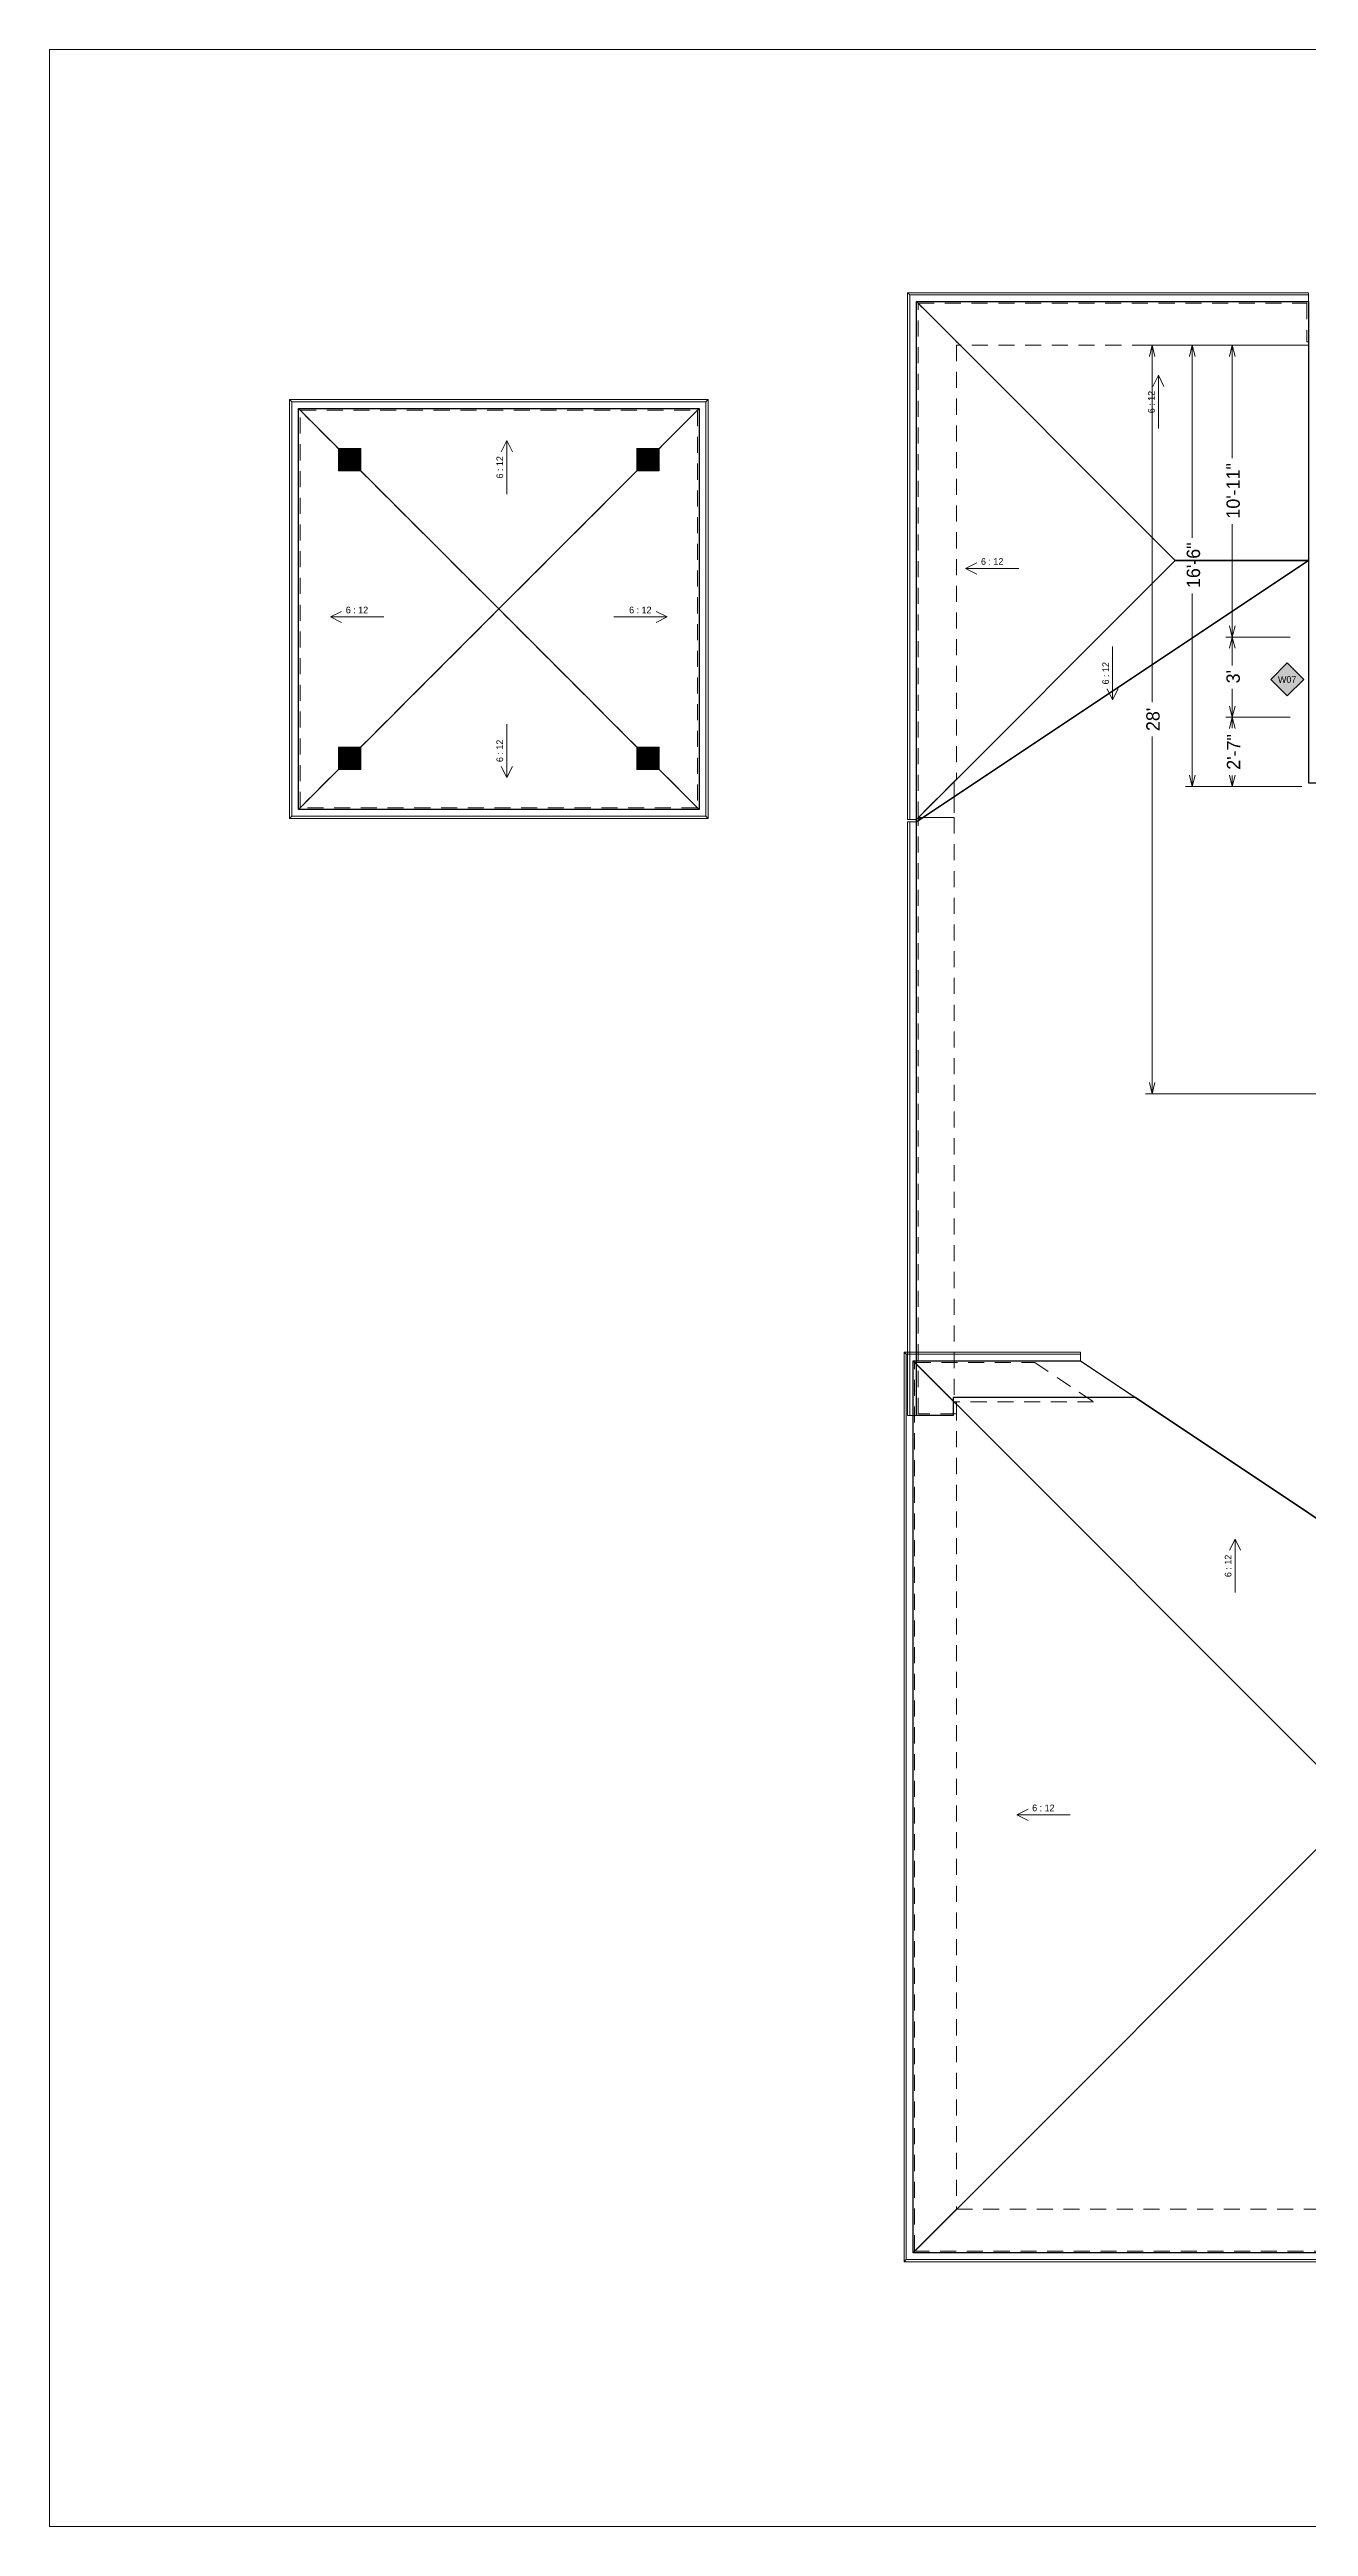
# Model space of a CAD drawing. Header units: inches. Extents: x 0.6 to 35.4, y -22.9 to 0.3.
# Drawn here: x 0.63 to 12.4, y -22.91 to 0.25 of the extents above; entities that cross this region are included whole.
import ezdxf

# ---------------------------------------------------------------- set-up
doc = ezdxf.new("R2010")
doc.units = ezdxf.units.IN
doc.header["$MEASUREMENT"] = 0
doc.linetypes.add('Dash', pattern=[0.225, 0.15, -0.075])
doc.layers.add('CAD_  Default', color=7, linetype='Continuous', lineweight=18, true_color=0x000000)
doc.layers.add('Layout Box Export Contents', color=7, linetype='Continuous', lineweight=0, true_color=0x000000)

# ---------------------------------------------------------------- blocks, each defined once
blk = doc.blocks.new('Square Column')
at = {"layer": 'Layout Box Export Contents', "color": 252, "linetype": 'Continuous', "lineweight": 0, "true_color": 0x969696, "transparency": 33554687}
blk.add_lwpolyline([(7, 14), (7, 0), (-7, 0), (-7, 14)], close=True, dxfattribs=at)
at = {"layer": 'Layout Box Export Contents', "color": 7, "linetype": 'Continuous', "lineweight": 0, "true_color": 0xffffff, "transparency": 33554687}
for points in [[(-7, 14), (7, 14), (-7, 14), (7, 0)], [(7, 0), (-7, 0), (7, 0), (-7, 14)]]:
    blk.add_solid(points, dxfattribs=at)

msp = doc.modelspace()

# ---------------------------------------------------------------- linework, layer by layer
at = {"layer": 'CAD_  Default', "transparency": 33554687}
for p, q in [((0.625, 0.253), (35.385, 0.253)), ((0.625, -22.913), (0.625, 0.253)), ((0.625, -22.913), (35.385, -22.913))]:
    msp.add_line(p, q, dxfattribs=at)
at = {"layer": 'Layout Box Export Contents', "color": 18, "linetype": 'Continuous', "lineweight": 18, "true_color": 0x000000, "transparency": 33554687}
for p, q in [((8.674, -2.042), (8.653, -2.021)), ((8.674, -2.042), (12.403, -2.042)), ((8.674, -2.042), (8.674, -6.947)), ((2.891, -3.042), (2.87, -3.021)), ((6.787, -3.021), (6.766, -3.042)), ((2.891, -6.917), (2.87, -6.938)), ((6.787, -6.938), (6.766, -6.917)), ((8.674, -12.521), (8.674, -6.971)), ((8.641, -11.95), (8.62, -11.929)), ((8.641, -11.95), (10.271, -11.95)), ((8.641, -20.417), (8.641, -11.95)), ((8.641, -20.417), (8.62, -20.438)), ((22.605, -20.417), (8.641, -20.417))]:
    msp.add_line(p, q, dxfattribs=at)
at = {"layer": 'Layout Box Export Contents', "color": 176, "linetype": 'Continuous', "lineweight": 18, "true_color": 0x000080, "transparency": 33554687}
for p, q in [((10.879, -2.513), (12.342, -2.513)), ((10.941, -2.513), (10.915, -2.617)), ((10.941, -2.513), (10.967, -2.617)), ((10.941, -5.852), (10.941, -2.513)), ((11.254, -2.513), (12.342, -2.513)), ((11.316, -2.513), (11.29, -2.617)), ((11.316, -2.513), (11.342, -2.617)), ((11.316, -4.315), (11.316, -2.513)), ((11.629, -2.513), (12.342, -2.513)), ((11.691, -2.513), (11.665, -2.617)), ((11.691, -2.513), (11.717, -2.617)), ((11.691, -3.568), (11.691, -2.513)), ((11.691, -4.186), (11.691, -5.242)), ((11.316, -4.835), (11.316, -6.638)), ((11.629, -5.242), (12.233, -5.242)), ((11.691, -5.242), (11.665, -5.138)), ((11.691, -5.242), (11.665, -5.346)), ((11.691, -5.242), (11.717, -5.138)), ((11.691, -5.242), (11.717, -5.346)), ((11.691, -5.507), (11.691, -5.242)), ((11.691, -5.727), (11.691, -5.992)), ((11.629, -5.992), (12.233, -5.992)), ((11.691, -5.992), (11.665, -5.888)), ((11.691, -5.992), (11.665, -6.096)), ((11.691, -5.992), (11.717, -5.888)), ((11.691, -5.992), (11.717, -6.096)), ((11.691, -6.094), (11.691, -5.992)), ((10.941, -6.173), (10.941, -9.513)), ((11.254, -6.638), (12.342, -6.638)), ((11.316, -6.638), (11.29, -6.533)), ((11.316, -6.638), (11.342, -6.533)), ((11.629, -6.638), (12.342, -6.638)), ((11.691, -6.638), (11.665, -6.533)), ((11.691, -6.638), (11.717, -6.533)), ((11.691, -6.536), (11.691, -6.638)), ((10.941, -9.513), (10.915, -9.408)), ((10.941, -9.513), (10.967, -9.408)), ((10.879, -9.513), (19.089, -9.513))]:
    msp.add_line(p, q, dxfattribs=at)
at = {"layer": 'Layout Box Export Contents', "color": 156, "linetype": 'Continuous', "lineweight": 18, "true_color": 0x004080, "transparency": 33554687}
for p, q in [((10.999, -2.792), (10.947, -2.897)), ((10.999, -2.792), (10.999, -3.292)), ((10.999, -2.792), (11.051, -2.897)), ((4.904, -3.404), (4.852, -3.508)), ((4.904, -3.404), (4.904, -3.904)), ((4.904, -3.404), (4.956, -3.508)), ((9.195, -4.6), (9.3, -4.548)), ((9.195, -4.6), (9.695, -4.6)), ((9.195, -4.6), (9.3, -4.653)), ((3.253, -5.054), (3.357, -5.002)), ((3.253, -5.054), (3.753, -5.054)), ((3.253, -5.054), (3.357, -5.106)), ((6.404, -5.054), (5.904, -5.054)), ((6.404, -5.054), (6.3, -5.002)), ((6.404, -5.054), (6.3, -5.106)), ((10.571, -5.829), (10.571, -5.329)), ((10.571, -5.829), (10.519, -5.725)), ((10.571, -5.829), (10.623, -5.725)), ((4.904, -6.555), (4.904, -6.055)), ((4.904, -6.555), (4.852, -6.451)), ((4.904, -6.555), (4.956, -6.451)), ((11.717, -13.678), (11.665, -13.782)), ((11.717, -13.678), (11.717, -14.178)), ((11.717, -13.678), (11.769, -13.782)), ((9.675, -16.258), (9.78, -16.206)), ((9.675, -16.258), (10.175, -16.258)), ((9.675, -16.258), (9.78, -16.31))]:
    msp.add_line(p, q, dxfattribs=at)
at = {"layer": 'Layout Box Export Contents', "color": 18, "linetype": 'Continuous', "lineweight": 18, "true_color": 0x000000, "transparency": 33554687}
for points in [[(12.403, -2.021), (12.403, -2.042), (12.403, -2.104), (8.736, -2.104), (8.736, -6.947), (8.674, -6.947), (8.653, -6.947), (8.653, -2.021)], [(2.87, -3.021), (6.787, -3.021), (6.787, -6.938), (2.87, -6.938)], [(2.891, -3.042), (6.766, -3.042), (6.766, -6.917), (2.891, -6.917)], [(2.954, -3.104), (6.704, -3.104), (6.704, -6.854), (2.954, -6.854)], [(8.653, -6.971), (8.674, -6.971), (8.736, -6.971), (8.736, -12.521), (8.674, -12.521), (8.653, -12.521)], [(8.62, -11.929), (10.271, -11.929), (10.271, -11.95), (10.271, -12.012), (8.704, -12.012), (8.704, -20.354), (22.605, -20.354), (22.605, -20.417), (22.605, -20.438), (8.62, -20.438)]]:
    msp.add_lwpolyline(points, close=True, dxfattribs=at)
at = {"layer": 'Layout Box Export Contents', "color": 18, "linetype": 'Continuous', "lineweight": 25, "true_color": 0x000000, "transparency": 33554687}
for points in [[(8.736, -2.104), (11.157, -4.525), (8.736, -6.947)], [(12.403, -2.104), (12.403, -2.479), (12.403, -4.525), (11.157, -4.525), (8.736, -2.104)], [(6.704, -3.104), (4.829, -4.979), (2.954, -3.104)], [(4.829, -4.979), (2.954, -6.854), (2.954, -3.104)], [(4.829, -4.979), (6.704, -3.104), (6.704, -6.854)], [(8.736, -6.947), (11.157, -4.525), (12.403, -4.525), (8.736, -6.97)], [(8.736, -6.97), (12.403, -4.525), (12.403, -6.604), (16.439, -6.604), (16.439, -13.558), (15.537, -12.956), (14.117, -12.956), (14.117, -12.956), (14.038, -12.956), (14.038, -13.113), (14.038, -13.113), (14.038, -14.524), (10.784, -12.354), (9.079, -12.354), (9.079, -12.521), (8.736, -12.521)], [(2.954, -6.854), (4.829, -4.979), (6.704, -6.854)], [(10.271, -12.012), (10.784, -12.354), (10.784, -12.354), (14.038, -14.524), (14.038, -16.183), (13.924, -16.183), (13.924, -16.183), (12.875, -16.183), (8.704, -12.012)], [(12.875, -16.183), (8.704, -20.354), (8.704, -12.012)], [(8.704, -20.354), (12.875, -16.183), (13.924, -16.183), (13.924, -14.9), (18.874, -14.9), (18.874, -14.9), (19.116, -14.9), (19.116, -14.9), (19.334, -14.9), (18.992, -15.241), (18.992, -15.493), (18.992, -15.493), (18.992, -15.743), (18.992, -15.743), (18.992, -16.555), (18.992, -16.555), (18.992, -19.179), (20.845, -19.179), (22.608, -20.354)]]:
    msp.add_lwpolyline(points, close=True, dxfattribs=at)
at = {"layer": 'Layout Box Export Contents', "color": 176, "linetype": 'Dash', "lineweight": 18, "true_color": 0x000080, "transparency": 33554687}
for points in [[(8.752, -2.12), (9.144, -2.512), (9.111, -2.512), (9.111, -6.572), (8.752, -6.931)], [(12.387, -2.12), (12.387, -2.479), (12.403, -2.479), (12.403, -2.512), (9.144, -2.512), (8.752, -2.12)], [(6.688, -3.12), (4.829, -4.979), (2.969, -3.12)], [(2.969, -3.12), (4.829, -4.979), (2.969, -6.839)], [(6.688, -6.839), (4.829, -4.979), (6.688, -3.12)], [(2.969, -6.839), (4.829, -4.979), (6.688, -6.839)], [(8.752, -6.931), (9.089, -6.594), (9.089, -6.735), (9.089, -6.93), (8.772, -6.93), (8.752, -6.944)], [(8.752, -6.959), (8.795, -6.93), (9.089, -6.93), (9.089, -12.395), (9.111, -12.395), (9.111, -12.506), (8.752, -12.506)], [(9.843, -12.028), (10.393, -12.395), (9.111, -12.395), (9.111, -12.42), (8.719, -12.028)], [(8.719, -12.028), (9.111, -12.42), (9.111, -19.947), (9.111, -19.947), (8.719, -20.339)], [(8.719, -20.339), (9.111, -19.947), (20.983, -19.947), (22.02, -19.947), (22.608, -20.339)]]:
    msp.add_lwpolyline(points, close=True, dxfattribs=at)
at = {"layer": 'Layout Box Export Contents', "color": 156, "linetype": 'Continuous', "lineweight": 9, "true_color": 0x004080, "transparency": 33554687}
msp.add_lwpolyline([(12.205, -5.793), (12.05, -5.638), (12.205, -5.483), (12.36, -5.638)], close=True, dxfattribs=at)
msp.add_lwpolyline([(12.205, -5.793), (12.05, -5.638), (12.205, -5.483), (12.36, -5.638)], close=True, dxfattribs=at)
at = {"layer": 'Layout Box Export Contents', "color": 7, "linetype": 'Continuous', "lineweight": 9, "true_color": 0xffffff, "transparency": 33554687}
for points in [[(12.05, -5.638), (12.205, -5.483), (12.05, -5.638), (12.36, -5.638)], [(12.36, -5.638), (12.205, -5.793), (12.36, -5.638), (12.05, -5.638)]]:
    msp.add_solid(points, dxfattribs=at)

# ---------------------------------------------------------------- block references
at = {"layer": 'Layout Box Export Contents', "linetype": 'Continuous', "lineweight": 0, "transparency": 33554687, "xscale": 0.01488095273574193, "yscale": 0.01488095273574193, "rotation": 90}
msp.add_blockref('Square Column', (3.537, -3.583), dxfattribs=at)
at = {"layer": 'Layout Box Export Contents', "linetype": 'Continuous', "lineweight": 25, "transparency": 33554687, "yscale": 0.01488095273574193}
for p, xscale, rotation in [((6.12, -3.583), -0.01488095273574193, 270), ((3.537, -6.375), -0.01488095273574193, 90), ((6.12, -6.375), 0.01488095273574193, 270)]:
    msp.add_blockref('Square Column', p, dxfattribs=dict(at, xscale=xscale, rotation=rotation))

# ---------------------------------------------------------------- texts
at = {"layer": 'Layout Box Export Contents', "color": 156, "linetype": 'Continuous', "lineweight": 18, "true_color": 0x004080, "transparency": 33554687, "char_height": 0.0625, "width": 0.21937, "attachment_point": 7, "rotation": 90}
for insert in [(10.966, -3.148), (4.87, -3.759), (10.538, -5.685), (4.87, -6.411), (11.684, -14.034)]:
    msp.add_mtext('\\fChief Blueprint|b0|i0|c0|p0;6 : 12\\P', dxfattribs=dict(at, insert=insert))
at = {"layer": 'Layout Box Export Contents', "color": 176, "linetype": 'Continuous', "lineweight": 18, "true_color": 0x000080, "transparency": 33554687, "char_height": 0.125, "attachment_point": 7, "rotation": 90}
for s, insert, width in [('\\fChief Blueprint|b0|i0|c0|p0;10\'-11"', (11.763, -4.134), 0.58125), ('\\fChief Blueprint|b0|i0|c0|p0;16\'-6"', (11.391, -4.783), 0.48375), ("\\fChief Blueprint|b0|i0|c0|p0;3'", (11.763, -5.675), 0.13875), ("\\fChief Blueprint|b0|i0|c0|p0;28'", (11.013, -6.121), 0.23625), ('\\fChief Blueprint|b0|i0|c0|p0;2\'-7"', (11.765, -6.483), 0.38625)]:
    msp.add_mtext(s, dxfattribs=dict(at, insert=insert, width=width))
at = {"layer": 'Layout Box Export Contents', "color": 156, "linetype": 'Continuous', "lineweight": 18, "true_color": 0x004080, "transparency": 33554687, "char_height": 0.0625, "width": 0.21937, "attachment_point": 7}
for insert in [(9.34, -4.567), (3.397, -5.021), (6.048, -5.021), (9.819, -16.225)]:
    msp.add_mtext('\\fChief Blueprint|b0|i0|c0|p0;6 : 12\\P', dxfattribs=dict(at, insert=insert))
at = {"layer": 'Layout Box Export Contents', "color": 156, "linetype": 'Continuous', "lineweight": 9, "true_color": 0x004080, "transparency": 33554687, "insert": (12.118, -5.671), "char_height": 0.0625, "width": 0.21625, "attachment_point": 7}
msp.add_mtext('\\fChief Blueprint|b0|i0|c0|p0;W07', dxfattribs=at)

doc.saveas('drawing.dxf')
